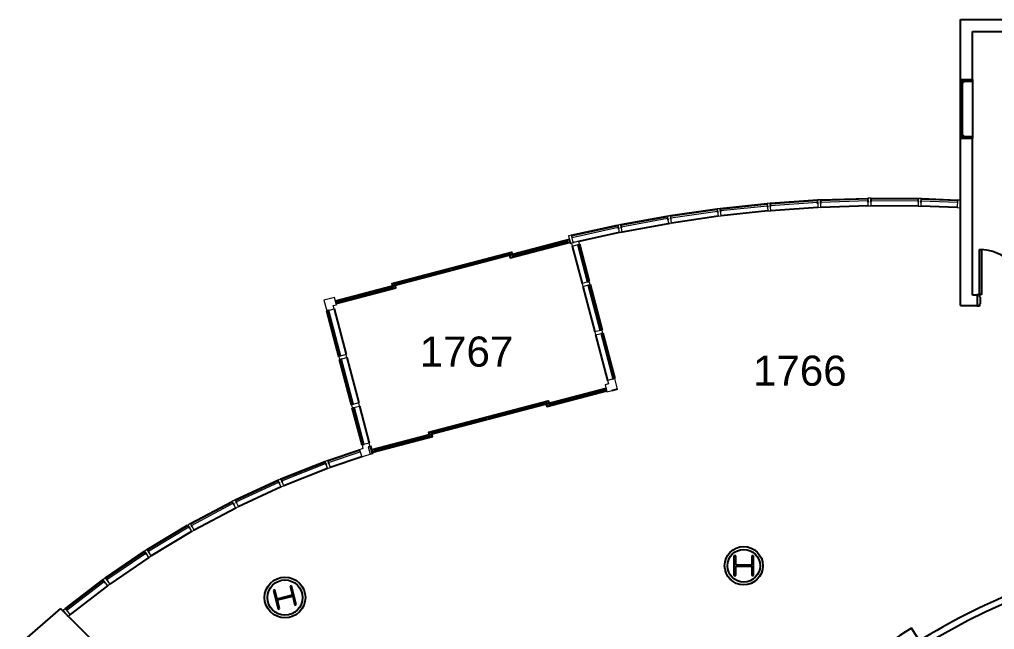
# Model space of a CAD drawing. Header units: inches. Extents: x -59 to 5745, y -269 to 4477.
# Drawn here: x 554 to 1330, y 3802 to 4288 of the extents above; entities that cross this region are included whole.
import ezdxf

# ---------------------------------------------------------------- set-up
doc = ezdxf.new("R2010")
doc.units = ezdxf.units.IN
doc.header["$LTSCALE"] = 96
doc.header["$MEASUREMENT"] = 0
for name, color, linetype in [('A-ANNO-ROOM', 4, 'CONTINUOUS'), ('A-COLS', 5, 'CONTINUOUS'), ('A-DOOR', 2, 'CONTINUOUS'), ('A-GLAZ', 2, 'CONTINUOUS'), ('A-WALL-FULL', 6, 'CONTINUOUS')]:
    doc.layers.add(name, color=color, linetype=linetype)
doc.styles.add('Arial', font='arial.ttf')

msp = doc.modelspace()

# ---------------------------------------------------------------- linework, layer by layer
at = {"layer": 'A-COLS'}
for p, q in [((1122.72, 3859.73), (1123.96, 3860.98)), ((1124.28, 3860.98), (1122.72, 3860.98)), ((1122.72, 3860.98), (1122.72, 3845.18)), ((1124.28, 3853.57), (1124.28, 3860.98)), ((1138.44, 3860.98), (1136.88, 3860.98)), ((1136.88, 3860.98), (1136.88, 3853.57)), ((1138.44, 3845.18), (1138.44, 3860.98)), ((1122.72, 3855.12), (1124.28, 3856.68)), ((1136.88, 3853.57), (1124.28, 3853.57)), ((1124.28, 3845.18), (1124.28, 3852.59)), ((1124.28, 3852.59), (1136.88, 3852.59)), ((1134.58, 3852.59), (1135.56, 3853.57)), ((1136.88, 3854.88), (1138.44, 3856.44)), ((1136.88, 3852.59), (1136.88, 3845.18)), ((1136.88, 3850.28), (1138.44, 3851.84)), ((1122.72, 3845.18), (1124.28, 3845.18)), ((1136.88, 3845.18), (1138.44, 3845.18)), ((770.56, 3837.04), (769.51, 3836.77)), ((769.51, 3836.77), (771.3, 3829.58)), ((774.31, 3822), (770.56, 3837.04)), ((757.28, 3833.73), (756.22, 3833.46)), ((756.22, 3833.46), (759.97, 3818.42)), ((756.76, 3831.3), (757.66, 3832.19)), ((759.07, 3826.54), (757.28, 3833.73)), ((771.3, 3829.58), (759.07, 3826.54)), ((759.24, 3825.88), (771.46, 3828.92)), ((767.91, 3828.04), (768.84, 3828.97)), ((770.93, 3831.06), (771.83, 3831.96)), ((771.46, 3828.92), (773.26, 3821.73)), ((771.85, 3827.38), (772.75, 3828.27)), ((761.03, 3818.69), (759.24, 3825.88)), ((759.64, 3819.77), (760.54, 3820.67)), ((773.26, 3821.73), (774.31, 3822)), ((759.97, 3818.42), (761.03, 3818.69))]:
    msp.add_line(p, q, dxfattribs=at)
at = {"layer": 'A-DOOR'}
for p, q in [((989.99, 4111.65), (946.31, 4100.17)), ((946.44, 4099.69), (990.12, 4111.16)), ((989.8, 4112.37), (990.31, 4110.44)), ((943.87, 4101.59), (900.2, 4090.12)), ((900.33, 4089.63), (944, 4101.11)), ((896.33, 4089.1), (852.66, 4077.62)), ((852.78, 4077.14), (896.46, 4088.62)), ((896.14, 4089.83), (896.65, 4087.9)), ((898.07, 4090.34), (898.58, 4088.41)), ((900.52, 4088.92), (900.01, 4090.85)), ((851.23, 4075.19), (807.55, 4063.72)), ((807.68, 4063.23), (851.36, 4074.71)), ((1316.14, 4069.08), (1318.14, 4069.08)), ((1316.14, 4068.58), (1316.14, 4069.08)), ((1316.64, 4068.58), (1316.14, 4068.58)), ((1316.64, 4060.33), (1316.64, 4068.58)), ((1318.14, 4069.08), (1318.14, 4067.14)), ((807.87, 4062.51), (807.36, 4064.44)), ((1316.14, 4060.33), (1316.64, 4060.33)), ((1316.14, 4059.83), (1316.14, 4060.33)), ((1318.14, 4067.14), (1318.76, 4067.14)), ((1318.14, 4061.76), (1318.14, 4059.83)), ((1318.76, 4061.76), (1318.14, 4061.76)), ((1318.76, 4067.14), (1318.76, 4061.76)), ((1318.14, 4059.83), (1316.14, 4059.83)), ((1019.48, 3991.97), (1018.97, 3993.9)), ((929.43, 3971.66), (973.08, 3983.12)), ((973.21, 3982.64), (929.56, 3971.17)), ((881.92, 3959.17), (925.57, 3970.64)), ((925.69, 3970.16), (882.05, 3958.69)), ((925.88, 3969.44), (925.37, 3971.38)), ((927.31, 3971.88), (927.82, 3969.95)), ((929.24, 3972.39), (929.75, 3970.46)), ((836.85, 3945.27), (880.49, 3956.74)), ((880.62, 3956.26), (836.98, 3944.79)), ((836.66, 3946), (837.17, 3944.07))]:
    msp.add_line(p, q, dxfattribs=at)
for points in [[(909.39, 4093.32), (943.68, 4102.33), (944.7, 4098.46), (992.24, 4110.95), (991.73, 4112.88), (805.43, 4063.94), (805.94, 4062), (853.48, 4074.49), (852.46, 4078.36), (886.75, 4087.37)], [(851.55, 4073.98), (850.53, 4077.85), (945.62, 4102.83), (946.63, 4098.96)], [(938.62, 3974.86), (972.88, 3983.86), (973.9, 3979.99), (1021.41, 3992.47), (1020.91, 3994.41), (834.72, 3945.49), (835.23, 3943.56), (882.75, 3956.04), (881.73, 3959.91), (915.99, 3968.91)], [(975.52, 3981.71), (1019.16, 3993.17), (1019.29, 3992.69), (975.65, 3981.22)], [(880.81, 3955.53), (879.79, 3959.4), (974.82, 3984.37), (975.84, 3980.5)]]:
    msp.add_lwpolyline(points, dxfattribs=at)
msp.add_lwpolyline([(1318.14, 4105.08), (1319.89, 4105.08), (1319.89, 4069.08), (1318.14, 4069.08)], close=True, dxfattribs=at)
msp.add_arc((1318.14, 4069.08), 36, 0, 90, dxfattribs=at)
msp.add_arc((1318.14, 4069.08), 36, 0, 90, dxfattribs=at)
at = {"layer": 'A-GLAZ'}
for p, q in [((1303.14, 4240.5), (1303.14, 4239.75)), ((1305.64, 4239.75), (1303.14, 4239.75)), ((1303.89, 4239.75), (1303.89, 4238)), ((1305.64, 4239.75), (1305.64, 4238)), ((1305.64, 4239.25), (1312.64, 4239.25)), ((1312.64, 4239.25), (1312.64, 4240.5)), ((1303.89, 4238), (1305.64, 4238)), ((1304.77, 4196.13), (1304.77, 4238)), ((1305.64, 4194.38), (1303.14, 4194.38)), ((1303.14, 4193.63), (1303.14, 4194.38)), ((1303.89, 4196.13), (1305.64, 4196.13)), ((1303.89, 4194.38), (1303.89, 4196.13)), ((1305.64, 4194.38), (1305.64, 4196.13)), ((1312.64, 4194.88), (1305.64, 4194.88)), ((1312.64, 4194.88), (1312.64, 4193.63)), ((1191.8, 4144.62), (1229.28, 4145.8)), ((1229.28, 4145.8), (1229.3, 4145.05)), ((1231.89, 4145.09), (1231.89, 4145.84)), ((1231.89, 4145.84), (1269.39, 4145.63)), ((1269.39, 4145.63), (1269.38, 4144.88)), ((1271.96, 4144.83), (1271.99, 4145.58)), ((1271.99, 4145.58), (1300.76, 4144.45)), ((1111.89, 4137.73), (1149.18, 4141.69)), ((1111.97, 4136.99), (1111.89, 4137.73)), ((1149.18, 4141.69), (1149.26, 4140.94)), ((1149.36, 4139.95), (1149.49, 4138.72)), ((1151.78, 4141.92), (1189.19, 4144.49)), ((1151.83, 4141.17), (1151.78, 4141.92)), ((1151.98, 4138.94), (1151.9, 4140.17)), ((1189.6, 4138.5), (1152.19, 4135.93)), ((1189.19, 4144.49), (1189.24, 4143.74)), ((1189.31, 4142.74), (1189.39, 4141.51)), ((1191.82, 4143.87), (1191.8, 4144.62)), ((1191.89, 4141.63), (1191.85, 4142.87)), ((1229.47, 4139.81), (1191.99, 4138.62)), ((1229.33, 4144.06), (1229.37, 4142.82)), ((1269.36, 4139.63), (1231.86, 4139.84)), ((1231.87, 4142.85), (1231.88, 4144.09)), ((1269.38, 4143.88), (1269.37, 4142.65)), ((1300.53, 4138.46), (1271.75, 4139.58)), ((1271.87, 4142.59), (1271.92, 4143.83)), ((1032.65, 4124.94), (1069.66, 4131.67)), ((1069.6, 4131.66), (1069.73, 4130.92)), ((1069.91, 4129.94), (1070.13, 4128.72)), ((1072.18, 4132.08), (1109.3, 4137.41)), ((1072.28, 4131.33), (1072.18, 4132.08)), ((1072.6, 4129.12), (1072.43, 4130.34)), ((1110.15, 4131.47), (1073.03, 4126.14)), ((1109.3, 4137.41), (1109.4, 4136.67)), ((1109.55, 4135.68), (1109.72, 4134.45)), ((1112.2, 4134.76), (1112.07, 4135.99)), ((1149.81, 4135.72), (1112.52, 4131.77)), ((993.53, 4116.35), (1030.14, 4124.44)), ((1030.14, 4124.44), (1030.31, 4123.71)), ((1030.52, 4122.73), (1030.79, 4121.52)), ((1032.6, 4118.84), (1071.85, 4125.97)), ((1032.84, 4124.22), (1032.7, 4124.95)), ((1033.24, 4122.01), (1033.02, 4123.23)), ((1031.44, 4118.58), (999.2, 4111.46)), ((993.99, 4107.66), (1001.78, 4078.04)), ((995.46, 4110.63), (994.82, 4110.49)), ((999.8, 4109.19), (1007.58, 4079.57)), ((1002.41, 4075.62), (1011.94, 4039.35)), ((1008.21, 4077.15), (1017.74, 4040.88)), ((808.08, 4019.91), (798.52, 4056.3)), ((804.32, 4057.83), (813.88, 4021.44)), ((1012.58, 4036.94), (1022.1, 4000.67)), ((1018.38, 4038.46), (1027.91, 4002.19)), ((818.24, 3981.23), (808.71, 4017.5)), ((814.52, 4019.02), (824.05, 3982.75)), ((826.63, 3949.31), (818.88, 3978.81)), ((824.68, 3980.33), (832.43, 3950.83)), ((799.46, 3937.02), (824.58, 3945.51)), ((762.1, 3922.3), (796.97, 3936.1)), ((796.97, 3936.1), (797.24, 3935.41)), ((799.7, 3936.31), (799.46, 3937.02)), ((826.5, 3939.83), (801.38, 3931.33)), ((799.18, 3930.53), (764.31, 3916.72)), ((797.61, 3934.48), (798.07, 3933.33)), ((800.41, 3934.19), (800.02, 3935.36)), ((725.61, 3905.52), (759.65, 3921.25)), ((759.65, 3921.25), (759.97, 3920.57)), ((762.38, 3921.6), (762.1, 3922.3)), ((763.2, 3919.52), (762.75, 3920.67)), ((762.17, 3915.8), (728.12, 3900.08)), ((760.39, 3919.66), (760.9, 3918.54)), ((725.92, 3904.84), (725.61, 3905.52)), ((690.1, 3886.75), (723.22, 3904.34)), ((726.03, 3899.04), (692.91, 3881.45)), ((723.22, 3904.34), (723.57, 3903.68)), ((724.04, 3902.79), (724.62, 3901.7)), ((726.86, 3902.82), (726.34, 3903.93)), ((655.69, 3866.03), (687.78, 3885.44)), ((687.78, 3885.44), (688.17, 3884.79)), ((688.69, 3883.94), (689.32, 3882.88)), ((690.45, 3886.09), (690.1, 3886.75)), ((691.5, 3884.12), (690.92, 3885.2)), ((690.89, 3880.3), (658.79, 3860.9)), ((656.08, 3865.39), (655.69, 3866.03)), ((622.48, 3843.44), (653.45, 3864.59)), ((656.83, 3859.64), (625.87, 3838.48)), ((653.45, 3864.59), (653.87, 3863.97)), ((654.44, 3863.15), (655.13, 3862.13)), ((657.23, 3863.48), (656.6, 3864.54)), ((622.91, 3842.82), (622.48, 3843.44)), ((590.6, 3819.01), (620.32, 3841.87)), ((623.98, 3837.12), (594.26, 3814.25)), ((620.32, 3841.87), (620.78, 3841.28)), ((621.39, 3840.49), (622.14, 3839.51)), ((624.17, 3840.98), (623.48, 3841.98))]:
    msp.add_line(p, q, dxfattribs=at)
at = {"layer": 'A-GLAZ', "lineweight": 20, "extrusion": (0, 0, -1)}
for p, q in [((1231.83, 4145.86), (1229.33, 4145.83)), ((1229.33, 4145.83), (1229.41, 4139.83)), ((1231.91, 4139.86), (1231.83, 4145.86)), ((1269.44, 4145.66), (1269.3, 4139.66)), ((1271.94, 4145.6), (1269.44, 4145.66)), ((1271.8, 4139.6), (1271.94, 4145.6)), ((1111.83, 4137.75), (1109.35, 4137.44)), ((1112.57, 4131.8), (1111.83, 4137.75)), ((1151.72, 4141.94), (1149.23, 4141.72)), ((1149.23, 4141.72), (1149.75, 4135.74)), ((1152.24, 4135.96), (1151.72, 4141.94)), ((1191.74, 4144.64), (1189.24, 4144.52)), ((1189.24, 4144.52), (1189.54, 4138.52)), ((1189.54, 4138.52), (1192.04, 4138.65)), ((1192.04, 4138.65), (1191.74, 4144.64)), ((1229.41, 4139.83), (1231.91, 4139.86)), ((1269.3, 4139.66), (1271.8, 4139.6)), ((1300.76, 4144.45), (1300.53, 4138.46)), ((1300.53, 4138.46), (1303.02, 4138.36)), ((1303.26, 4144.36), (1300.76, 4144.45)), ((1303.02, 4138.36), (1303.26, 4144.36)), ((1072.12, 4132.09), (1069.65, 4131.69)), ((1069.65, 4131.69), (1070.61, 4125.77)), ((1073.08, 4126.17), (1072.12, 4132.09)), ((1109.35, 4137.44), (1110.09, 4131.49)), ((1110.09, 4131.49), (1112.57, 4131.8)), ((1149.75, 4135.74), (1152.24, 4135.96)), ((1032.65, 4124.97), (1030.19, 4124.47)), ((1030.19, 4124.47), (1031.38, 4118.59)), ((1033.83, 4119.08), (1032.65, 4124.97)), ((1070.61, 4125.77), (1073.08, 4126.17)), ((1031.38, 4118.59), (1033.83, 4119.08)), ((999.16, 4111.6), (993.36, 4110.08)), ((993.36, 4110.08), (993.99, 4107.66)), ((993.99, 4107.66), (999.8, 4109.19)), ((999.8, 4109.19), (999.16, 4111.6)), ((1007.58, 4079.57), (1001.78, 4078.04)), ((1001.78, 4078.04), (1002.41, 4075.62)), ((1002.41, 4075.62), (1008.21, 4077.15)), ((1008.21, 4077.15), (1007.58, 4079.57)), ((804.67, 4066.84), (796.33, 4064.65)), ((796.33, 4064.65), (798.52, 4056.3)), ((803.65, 4060.37), (806.19, 4061.03)), ((804.32, 4057.83), (803.65, 4060.37)), ((806.19, 4061.03), (804.67, 4066.84)), ((798.52, 4056.3), (804.32, 4057.83)), ((1017.74, 4040.88), (1011.94, 4039.35)), ((1011.94, 4039.35), (1012.58, 4036.94)), ((1012.58, 4036.94), (1018.38, 4038.46)), ((1018.38, 4038.46), (1017.74, 4040.88)), ((813.88, 4021.44), (808.08, 4019.91)), ((814.52, 4019.02), (813.88, 4021.44)), ((808.08, 4019.91), (808.71, 4017.5)), ((808.71, 4017.5), (814.52, 4019.02)), ((1022.8, 3998.01), (1020.14, 3997.31)), ((1027.91, 4002.19), (1022.1, 4000.67)), ((1022.1, 4000.67), (1022.8, 3998.01)), ((1030.13, 3993.73), (1027.91, 4002.19)), ((1020.14, 3997.31), (1021.67, 3991.51)), ((1021.67, 3991.51), (1030.13, 3993.73)), ((824.05, 3982.75), (818.24, 3981.23)), ((824.68, 3980.33), (824.05, 3982.75)), ((818.24, 3981.23), (818.88, 3978.81)), ((818.88, 3978.81), (824.68, 3980.33)), ((827.38, 3946.46), (824.58, 3945.51)), ((824.58, 3945.51), (826.5, 3939.83)), ((832.43, 3950.83), (826.63, 3949.31)), ((826.63, 3949.31), (827.38, 3946.46)), ((834.6, 3942.57), (832.43, 3950.83)), ((799.38, 3937.02), (797.03, 3936.17)), ((797.03, 3936.17), (799.09, 3930.53)), ((801.44, 3931.38), (799.38, 3937.02)), ((826.5, 3939.83), (834.6, 3942.57)), ((799.09, 3930.53), (801.44, 3931.38)), ((762.01, 3922.3), (759.71, 3921.31)), ((759.71, 3921.31), (762.08, 3915.8)), ((764.38, 3916.78), (762.01, 3922.3)), ((762.08, 3915.8), (764.38, 3916.78)), ((725.52, 3905.52), (723.28, 3904.41)), ((728.18, 3900.14), (725.52, 3905.52)), ((723.28, 3904.41), (725.94, 3899.03)), ((725.94, 3899.03), (728.18, 3900.14)), ((690.01, 3886.74), (687.84, 3885.51)), ((687.84, 3885.51), (690.8, 3880.29)), ((692.97, 3881.52), (690.01, 3886.74)), ((690.8, 3880.29), (692.97, 3881.52)), ((655.6, 3866.02), (653.5, 3864.67)), ((658.85, 3860.97), (655.6, 3866.02)), ((653.5, 3864.67), (656.74, 3859.62)), ((656.74, 3859.62), (658.85, 3860.97)), ((622.4, 3843.42), (620.37, 3841.95)), ((625.92, 3838.56), (622.4, 3843.42)), ((620.37, 3841.95), (623.89, 3837.09)), ((623.89, 3837.09), (625.92, 3838.56))]:
    msp.add_line(p, q, dxfattribs=at)
at = {"layer": 'A-GLAZ', "lineweight": 13}
for p, q in [((1149.26, 4140.94), (1111.97, 4136.99)), ((1112.07, 4135.99), (1149.36, 4139.95)), ((1149.36, 4139.95), (1149.26, 4140.94)), ((1189.24, 4143.74), (1151.83, 4141.17)), ((1151.83, 4141.17), (1151.9, 4140.17)), ((1151.9, 4140.17), (1189.31, 4142.74)), ((1189.31, 4142.74), (1189.24, 4143.74)), ((1229.3, 4145.05), (1191.82, 4143.87)), ((1191.82, 4143.87), (1191.85, 4142.87)), ((1191.85, 4142.87), (1229.33, 4144.06)), ((1229.33, 4144.06), (1229.3, 4145.05)), ((1231.89, 4145.09), (1231.88, 4144.09)), ((1231.88, 4144.09), (1269.38, 4143.88)), ((1269.38, 4144.88), (1231.89, 4145.09)), ((1269.38, 4143.88), (1269.38, 4144.88)), ((1271.96, 4144.83), (1271.92, 4143.83)), ((1271.92, 4143.83), (1300.69, 4142.7)), ((1300.73, 4143.7), (1271.96, 4144.83)), ((1300.69, 4142.7), (1300.73, 4143.7)), ((1069.73, 4130.92), (1032.84, 4124.22)), ((1033.02, 4123.23), (1069.91, 4129.94)), ((1069.91, 4129.94), (1069.73, 4130.92)), ((1109.4, 4136.67), (1072.28, 4131.33)), ((1072.28, 4131.33), (1072.43, 4130.34)), ((1072.43, 4130.34), (1109.55, 4135.68)), ((1109.55, 4135.68), (1109.4, 4136.67)), ((1111.97, 4136.99), (1112.07, 4135.99)), ((1030.31, 4123.71), (993.69, 4115.62)), ((993.9, 4114.64), (1030.52, 4122.73)), ((1030.52, 4122.73), (1030.31, 4123.71)), ((1032.84, 4124.22), (1033.02, 4123.23)), ((993.69, 4115.62), (993.9, 4114.64)), ((999.07, 4109), (998.1, 4108.74)), ((998.1, 4108.74), (1005.89, 4079.12)), ((1006.85, 4079.38), (999.07, 4109)), ((1005.89, 4079.12), (1006.85, 4079.38)), ((1007.49, 4076.96), (1006.52, 4076.7)), ((1006.52, 4076.7), (1016.05, 4040.43)), ((1017.02, 4040.69), (1007.49, 4076.96)), ((800.21, 4056.75), (799.24, 4056.49)), ((799.24, 4056.49), (808.8, 4020.1)), ((809.77, 4020.36), (800.21, 4056.75)), ((1016.05, 4040.43), (1017.02, 4040.69)), ((1017.65, 4038.27), (1016.69, 4038.02)), ((1016.69, 4038.02), (1026.21, 4001.75)), ((1027.18, 4002), (1017.65, 4038.27)), ((808.8, 4020.1), (809.77, 4020.36)), ((810.41, 4017.94), (809.44, 4017.69)), ((809.44, 4017.69), (818.97, 3981.42)), ((819.93, 3981.67), (810.41, 4017.94)), ((1026.21, 4001.75), (1027.18, 4002)), ((818.97, 3981.42), (819.93, 3981.67)), ((820.57, 3979.25), (819.6, 3979)), ((819.6, 3979), (827.35, 3949.5)), ((828.32, 3949.75), (820.57, 3979.25)), ((824.82, 3944.8), (799.7, 3936.31)), ((800.02, 3935.36), (825.14, 3943.85)), ((825.14, 3943.85), (824.82, 3944.8)), ((827.35, 3949.5), (828.32, 3949.75)), ((799.7, 3936.31), (800.02, 3935.36)), ((797.24, 3935.41), (762.38, 3921.6)), ((762.75, 3920.67), (797.61, 3934.48)), ((797.61, 3934.48), (797.24, 3935.41)), ((759.97, 3920.57), (725.92, 3904.84)), ((760.39, 3919.66), (759.97, 3920.57)), ((762.38, 3921.6), (762.75, 3920.67)), ((726.34, 3903.93), (760.39, 3919.66)), ((725.92, 3904.84), (726.34, 3903.93)), ((723.57, 3903.68), (690.45, 3886.09)), ((690.92, 3885.2), (724.04, 3902.79)), ((724.04, 3902.79), (723.57, 3903.68)), ((688.17, 3884.79), (656.08, 3865.39)), ((656.6, 3864.54), (688.69, 3883.94)), ((688.69, 3883.94), (688.17, 3884.79)), ((690.45, 3886.09), (690.92, 3885.2)), ((653.87, 3863.97), (622.91, 3842.82)), ((623.47, 3841.99), (654.44, 3863.15)), ((654.44, 3863.15), (653.87, 3863.97)), ((656.08, 3865.39), (656.6, 3864.54)), ((622.91, 3842.82), (623.47, 3841.99)), ((620.78, 3841.28), (591.06, 3818.41)), ((591.67, 3817.62), (621.39, 3840.49)), ((621.39, 3840.49), (620.78, 3841.28)), ((591.06, 3818.41), (591.67, 3817.62))]:
    msp.add_line(p, q, dxfattribs=at)
at = {"layer": 'A-GLAZ', "lineweight": 20}
for p, q in [((993.53, 4116.35), (991.09, 4115.81)), ((991.09, 4115.81), (992.38, 4109.95)), ((994.82, 4110.49), (993.53, 4116.35)), ((992.38, 4109.95), (994.82, 4110.49)), ((833.96, 3948.39), (831.54, 3947.76)), ((831.54, 3947.76), (833.07, 3941.95)), ((835.49, 3942.59), (833.96, 3948.39)), ((833.07, 3941.95), (835.49, 3942.59)), ((590.6, 3819.01), (588.62, 3817.48)), ((588.62, 3817.48), (592.28, 3812.73)), ((594.26, 3814.25), (590.6, 3819.01)), ((592.28, 3812.73), (594.26, 3814.25))]:
    msp.add_line(p, q, dxfattribs=at)
at = {"layer": 'A-WALL-FULL'}
for p, q in [((1303.14, 4288.32), (1866.17, 4288.32)), ((1303.14, 4240.5), (1303.14, 4288.32)), ((1312.64, 4278.82), (1510.33, 4278.82)), ((1312.64, 4240.5), (1312.64, 4278.82)), ((1303.14, 4193.63), (1303.14, 4240.5)), ((1303.14, 4240.5), (1312.64, 4240.5)), ((1312.64, 4240.5), (1312.64, 4193.63)), ((1303.14, 4060.33), (1303.14, 4193.63)), ((1303.14, 4193.63), (1312.64, 4193.63)), ((1312.64, 4068.58), (1312.64, 4193.63)), ((1316.64, 4068.58), (1312.64, 4068.58)), ((1316.64, 4060.33), (1316.64, 4068.58)), ((1303.14, 4060.33), (1316.64, 4060.33)), ((1030.13, 3993.73), (1025.42, 3992.49)), ((1322.72, 3816.2), (1336.33, 3822.38)), ((586.55, 3818.98), (553.92, 3790.52)), ((586.55, 3818.98), (618.21, 3787.32)), ((1309.31, 3809.61), (1322.72, 3816.2)), ((1296.11, 3802.62), (1309.31, 3809.61)), ((1270.48, 3793.24), (1264.12, 3803.42)), ((1283.13, 3795.22), (1296.11, 3802.62))]:
    msp.add_line(p, q, dxfattribs=at)
for centre, radius in [((1130.58, 3853.08), 15.25), ((1130.58, 3853.08), 13), ((765.27, 3827.73), 16.25), ((765.27, 3827.73), 14)]:
    msp.add_circle(centre, radius, dxfattribs=at)
for radius, start, end in [(493.62, 111.99997, 121.93413), (505.62, 121.93572, 132)]:
    msp.add_arc((1531.58, 3374.33), radius, start, end, dxfattribs=at)

# ---------------------------------------------------------------- texts
at = {"layer": 'A-ANNO-ROOM', "style": 'Arial'}
for s, p in [('1767', (872.51, 4011.71)), ('1766', (1137.92, 3996.48))]:
    msp.add_text(s, height=24, dxfattribs=at).set_placement(p)

doc.saveas('drawing.dxf')
